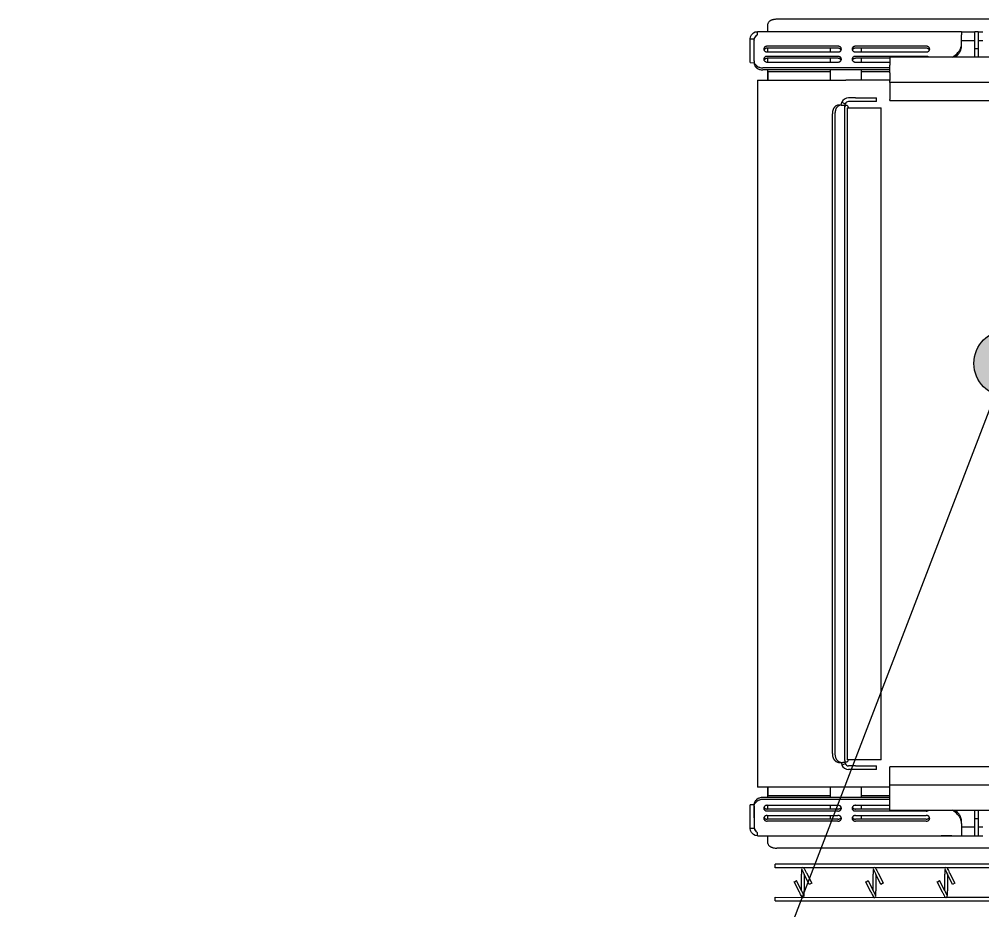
# Model space of a CAD drawing. Header units: millimetres. Extents: x -187347 to 135007, y -6415 to 292048.
# Drawn here: x -49011 to -47921, y 8615 to 9624 of the extents above; entities that cross this region are included whole.
import ezdxf

# ---------------------------------------------------------------- set-up
doc = ezdxf.new("R2010")
doc.units = ezdxf.units.MM
doc.header["$LTSCALE"] = 100
doc.layers.get('0').update_dxf_attribs({"lineweight": 18})
doc.layers.add('1', color=7, linetype='Continuous')
doc.layers.add('Layout Cabinplant', color=30, linetype='Continuous')

# ---------------------------------------------------------------- blocks, each defined once
blk = doc.blocks.new('CP_Giblet area_New')
at = {"layer": '1'}
h = blk.add_hatch(color=0, dxfattribs=at)
edge = h.paths.add_edge_path()
edge.add_arc((6717, -582.7), 37.5, 0, 360)
at = {"color": 0, "linetype": 'Continuous'}
for p, q in [((6979.5, 25.6), (5660.5, 25.6)), ((6979.5, 25.6), (6979.5, 21.6)), ((6785.1, 21.6), (6705.8, 21.7)), ((6784.8, 19.5), (6784.5, 18.6)), ((6784.5, 18.6), (6784.5, 17.4)), ((6784.5, 17.4), (6784.5, 16.7)), ((6784.5, 16.7), (6784.5, 15.1)), ((6784.5, 15.1), (6784.5, 14.4)), ((6784.5, -4.6), (6784.5, 14.4)), ((6785.7, 17.7), (6784.8, 19.5)), ((6787.1, 15), (6785.7, 17.7)), ((6786.8, 21.7), (6787.4, 20.6)), ((6866.1, 21.6), (6786.8, 21.7)), ((6787.5, 14.4), (6787.1, 15)), ((6787.4, 20.6), (6787.7, 20.1)), ((6787.5, 14.4), (6793.2, 2.8)), ((6787.5, 14.4), (6787.5, -4.6)), ((6787.7, 20.1), (6788, 19.5)), ((6788, 19.5), (6788.6, 18.4)), ((6788.6, 18.4), (6788.9, 17.7)), ((6788.9, 17.7), (6789.2, 17.2)), ((6789.2, 17.2), (6790, 15.7)), ((6790, 15.7), (6795.9, 4.2)), ((6865.8, 19.5), (6865.5, 18.6)), ((6865.5, 18.6), (6865.5, 17.4)), ((6865.5, 17.4), (6865.5, 16.7)), ((6865.5, 16.7), (6865.5, 15.1)), ((6865.5, 15.1), (6865.5, 14.4)), ((6865.6, -4.6), (6865.5, 14.4)), ((6866.7, 17.7), (6865.8, 19.5)), ((6868.1, 15), (6866.7, 17.7)), ((6868.4, 20.6), (6867.6, 21.7)), ((6947.1, 21.6), (6867.6, 21.7)), ((6868.5, 14.4), (6868.1, 15)), ((6868.7, 20.1), (6868.4, 20.6)), ((6874.2, 2.8), (6868.5, 14.4)), ((6868.5, 14.4), (6868.5, -4.6)), ((6869, 19.5), (6868.7, 20.1)), ((6869.6, 18.4), (6869, 19.5)), ((6869.9, 17.7), (6869.6, 18.4)), ((6870.4, 16.9), (6869.9, 17.7)), ((6871, 15.7), (6870.4, 16.9)), ((6871, 15.7), (6876.9, 4.2)), ((6946.8, 19.5), (6946.5, 18.6)), ((6946.5, 18.6), (6946.5, 17.4)), ((6946.5, 17.4), (6946.5, 16.7)), ((6946.5, 16.7), (6946.5, 15.1)), ((6946.5, 15.1), (6946.5, 14.4)), ((6946.6, -4.6), (6946.5, 14.4)), ((6947.7, 17.7), (6946.8, 19.5)), ((6949.1, 15), (6947.7, 17.7)), ((6948.6, 21.7), (6949.4, 20.6)), ((6979.5, 21.6), (6948.6, 21.7)), ((6949.5, 14.4), (6949.1, 15)), ((6949.4, 20.6), (6949.7, 20.1)), ((6949.5, 14.4), (6955.2, 2.8)), ((6949.5, 14.4), (6949.5, -4.6)), ((6949.7, 20.1), (6950, 19.5)), ((6950, 19.5), (6950.6, 18.4)), ((6950.6, 18.4), (6950.9, 17.7)), ((6950.9, 17.7), (6951.2, 17.2)), ((6951.2, 17.2), (6952, 15.7)), ((6952, 15.7), (6957.9, 4.2)), ((6776, 5.6), (6778.7, 7)), ((6781.9, -5.9), (6776, 5.6)), ((6778.7, 7), (6784.5, -4.6)), ((6794.8, 3.6), (6793.2, 2.8)), ((6795.9, 4.2), (6794.8, 3.6)), ((6857, 5.6), (6857.8, 6.1)), ((6862.9, -5.9), (6857, 5.6)), ((6857.8, 6.1), (6859.7, 7)), ((6859.7, 7), (6865.6, -4.6)), ((6875.8, 3.6), (6874.2, 2.8)), ((6876.9, 4.2), (6875.8, 3.6)), ((6938, 5.6), (6940.7, 7)), ((6943.9, -5.9), (6938, 5.6)), ((6940.7, 7), (6946.6, -4.6)), ((6956.8, 3.6), (6955.2, 2.8)), ((6957.9, 4.2), (6956.8, 3.6)), ((6782.3, -6.5), (6781.9, -5.9)), ((6783, -8), (6782.3, -6.5)), ((6783.3, -8.6), (6783, -8)), ((6783.9, -9.7), (6783.3, -8.6)), ((6784.2, -10.3), (6783.9, -9.7)), ((6784.5, -11), (6784.2, -10.3)), ((6785.3, -6.1), (6784.5, -4.6)), ((6785.5, -6.7), (6785.3, -6.1)), ((6786.4, -8.4), (6785.5, -6.7)), ((6787, -9.5), (6786.4, -8.4)), ((6787, -9.5), (6787.4, -8.8)), ((6787.4, -10.1), (6787, -9.5)), ((6787.5, -10.7), (6787, -9.5)), ((6787.4, -6.9), (6787.5, -4.6)), ((6787.4, -7.6), (6787.4, -6.9)), ((6787.4, -8.8), (6787.4, -7.6)), ((6863.3, -6.5), (6862.9, -5.9)), ((6864, -8), (6863.3, -6.5)), ((6864.3, -8.6), (6864, -8)), ((6864.9, -9.7), (6864.3, -8.6)), ((6865.2, -10.3), (6864.9, -9.7)), ((6865.5, -11), (6865.2, -10.3)), ((6866.3, -6.1), (6865.6, -4.6)), ((6866.5, -6.7), (6866.3, -6.1)), ((6867.4, -8.4), (6866.5, -6.7)), ((6868, -9.5), (6867.4, -8.4)), ((6868, -9.5), (6868.4, -8.8)), ((6868.4, -10.1), (6868, -9.5)), ((6868.5, -10.7), (6868, -9.5)), ((6868.4, -6.3), (6868.5, -4.6)), ((6868.4, -6.9), (6868.4, -6.3)), ((6868.4, -7.6), (6868.4, -6.9)), ((6868.4, -8.8), (6868.4, -7.6)), ((6944.3, -6.5), (6943.9, -5.9)), ((6945, -8), (6944.3, -6.5)), ((6945.3, -8.6), (6945, -8)), ((6945.9, -9.7), (6945.3, -8.6)), ((6946.2, -10.3), (6945.9, -9.7)), ((6946.5, -11), (6946.2, -10.3)), ((6947.3, -6.1), (6946.6, -4.6)), ((6947.5, -6.7), (6947.3, -6.1)), ((6948.4, -8.4), (6947.5, -6.7)), ((6949, -9.5), (6948.4, -8.4)), ((6949, -9.5), (6949.4, -8.8)), ((6949.4, -10.1), (6949, -9.5)), ((6949.5, -10.7), (6949, -9.5)), ((6949.4, -6.3), (6949.5, -4.6)), ((6949.4, -6.9), (6949.4, -6.3)), ((6949.4, -7.6), (6949.4, -6.9)), ((6949.4, -8.8), (6949.4, -7.6)), ((5660.5, -15.8), (6979.5, -15.8)), ((6705.9, -11.8), (6785.1, -11.8)), ((6786.9, -11.8), (6866.1, -11.8)), ((6867.9, -11.8), (6947.1, -11.8)), ((6948.9, -11.8), (6979.5, -11.8)), ((6979.5, -11.8), (6979.5, -13)), ((6979.5, -13), (6979.5, -15.8)), ((5900.6, -34.1), (6977.5, -34.1)), ((6987.5, -39.1), (6987.5, -42)), ((6987.5, -42), (6987.5, -48.1)), ((6749.5, -48.1), (6744.5, -48.1)), ((6753.5, -48.1), (6749.5, -48.1)), ((6749.5, -63.3), (6749.5, -48.1)), ((6753.5, -48.1), (6749.5, -48.1)), ((6753.5, -48.1), (6753.5, -63.3)), ((6768.5, -48.1), (6753.5, -48.1)), ((6768.5, -51.5), (6768.5, -48.1)), ((6999.5, -48.1), (6768.5, -48.1)), ((6779.5, -48.1), (6768.5, -48.1)), ((6768.5, -61.8), (6768.5, -51.5)), ((6779.5, -48.1), (6780.6, -48.1)), ((6780.6, -48.1), (6784.5, -48.1)), ((6784.5, -48.1), (6791.4, -48.1)), ((6999.5, -48.1), (7001.8, -48.4)), ((6999.5, -48.1), (6999.5, -51.5)), ((7003.1, -56.3), (7000.9, -52.6)), ((7001.8, -48.4), (7003.9, -49.4)), ((7003.9, -49.4), (7006.1, -51.7)), ((7006.1, -51.7), (7007.1, -53.8)), ((7007.1, -53.8), (7007.5, -56.1)), ((6749.5, -58.1), (6744.5, -58.1)), ((6749.5, -67), (6749.5, -63.3)), ((6768.5, -58.1), (6753.5, -58.1)), ((6753.5, -63.3), (6753.5, -67)), ((6768.5, -61.8), (6768.5, -64.1)), ((6808.5, -64.5), (6888.4, -64.5)), ((6908.4, -64.5), (6988.3, -64.5)), ((7003.1, -56.3), (7007.5, -56.1)), ((7003.5, -80), (7003.1, -56.3)), ((7003.3, -80.9), (7003.3, -57.9)), ((7007.5, -56.1), (7007.5, -80)), ((6749.5, -67), (6753.5, -67)), ((6749.5, -75.4), (6749.5, -67)), ((6749.5, -76.8), (6749.5, -75.4)), ((6753.5, -67), (6753.5, -75.4)), ((6753.5, -75.4), (6753.5, -76.8)), ((6774.3, -73.4), (6778.5, -76.8)), ((6775.7, -76.8), (6774.3, -75.7)), ((6808.5, -66.8), (6888.4, -66.8)), ((6888.4, -71), (6808.5, -71)), ((6808.5, -76), (6888.4, -76)), ((6882, -71), (6882, -66.8)), ((6908.4, -66.8), (6988.3, -66.8)), ((6988.3, -71), (6908.4, -71)), ((6908.4, -76), (6988.3, -76)), ((6917, -71), (6917, -66.8)), ((6987.5, -66.8), (6987.5, -71)), ((6849.5, -76.8), (4431.5, -76.8)), ((6849.5, -76.8), (6849.5, -86)), ((6849.5, -78.2), (6888.4, -78.2)), ((6888.4, -82.5), (6849.5, -82.5)), ((6849.5, -86), (6849.5, -94.5)), ((6882, -82.5), (6882, -78.2)), ((6908.4, -78.2), (6988.3, -78.2)), ((6988.3, -82.5), (6908.4, -82.5)), ((6917, -82.5), (6917, -78.2)), ((6987.5, -78.2), (6987.5, -82.5)), ((7003.5, -83.1), (7003.3, -80.9)), ((7003.5, -83.1), (7003.5, -80)), ((7003.5, -83.1), (7007.5, -83.1)), ((7007.5, -80), (7007.5, -83.1)), ((6849.5, -89.1), (6993.3, -89.1)), ((6849.5, -91.4), (6993.3, -91.4)), ((6849.5, -93.1), (6882, -93.1)), ((6849.5, -94.5), (6849.5, -103.3)), ((6882, -103.1), (6882, -91.4)), ((6917, -103.1), (6917, -91.4)), ((6917, -93.1), (6987.5, -93.1)), ((6987.5, -91.1), (6987.7, -92)), ((6987.5, -91.1), (6987.5, -93.1)), ((6987.7, -92), (6987.5, -93.1)), ((6987.5, -93.1), (6987.7, -94.4)), ((6987.5, -95.6), (6987.7, -94.4)), ((6987.7, -94.4), (6987.5, -96.9)), ((6987.5, -96.9), (6987.5, -95.6)), ((6987.5, -96.9), (6987.5, -103.1)), ((6987.5, -103.1), (6987.5, -96.9)), ((4976.5, -105.1), (6849.5, -105.1)), ((6849.5, -103.1), (6899.5, -103.1)), ((6849.5, -103.3), (6849.5, -105.1)), ((6849.5, -105.1), (6849.5, -105.6)), ((6849.5, -105.6), (6849.5, -125)), ((6899.5, -103.1), (6999.5, -103.1)), ((6999.5, -903.1), (6999.5, -103.1)), ((4976.5, -126.1), (6849.5, -126.1)), ((6849.5, -125), (6849.5, -126.1)), ((6864.5, -123.1), (6864.5, -127.1)), ((6864.5, -123.1), (6867.4, -123.1)), ((6867.4, -127.1), (6864.5, -127.1)), ((6867.4, -123.1), (6881.5, -123.1)), ((6881.5, -127.1), (6867.4, -127.1)), ((6881.5, -123.1), (6888.6, -123.1)), ((6888.6, -127.1), (6881.5, -127.1)), ((6888.6, -123.1), (6896.5, -123.1)), ((6888.6, -127.1), (6896.5, -127.1)), ((6900.1, -129.6), (6903.9, -127.9)), ((6900.3, -130.3), (6900.1, -129.6)), ((6900.4, -131.1), (6900.3, -130.3)), ((6904.4, -129.5), (6903.9, -127.9)), ((6904.7, -131.1), (6904.4, -129.5)), ((6859.5, -134.1), (6859.5, -872.1)), ((6859.5, -134.1), (6878.5, -134.1)), ((6878.5, -134.1), (6897.5, -134.1)), ((6897.5, -134.1), (6897.5, -872.1)), ((6900.4, -131.1), (6899.2, -131.5)), ((6900.4, -131.1), (6901, -131.1)), ((6900.5, -133.2), (6900.4, -131.1)), ((6900.5, -133.2), (6900.4, -873)), ((6900.5, -132.2), (6901, -131.1)), ((6900.5, -133.2), (6900.5, -132.2)), ((6901, -131.1), (6902.8, -131.1)), ((6904.7, -131.1), (6902.8, -131.1)), ((6907.5, -131.1), (6904.7, -131.1)), ((6911.8, -865.1), (6911.8, -141.1)), ((6914.6, -141.1), (6914.6, -865.1)), ((6897.5, -872.1), (6859.5, -872.1)), ((6849.5, -880.1), (4976.5, -880.1)), ((6849.5, -880.1), (6849.5, -881.2)), ((6849.5, -900.6), (6849.5, -881.2)), ((6864.5, -879.1), (6864.5, -883.1)), ((6864.5, -879.1), (6867.4, -879.1)), ((6867.4, -883.1), (6864.5, -883.1)), ((6867.4, -879.1), (6881.5, -879.1)), ((6881.5, -883.1), (6867.4, -883.1)), ((6881.5, -879.1), (6888.6, -879.1)), ((6888.6, -883.1), (6881.5, -883.1)), ((6888.6, -879.1), (6896.5, -879.1)), ((6888.6, -883.1), (6896.5, -883.1)), ((6900.5, -875.1), (6899.2, -874.7)), ((6900.3, -875.9), (6900.1, -876.6)), ((6903.9, -878.2), (6900.1, -876.6)), ((6900.5, -875.1), (6900.3, -875.9)), ((6900.5, -875.1), (6900.4, -873)), ((6900.4, -873), (6900.5, -874)), ((6900.5, -874), (6901, -875.1)), ((6902.8, -875.1), (6901, -875.1)), ((6904.5, -875.1), (6902.8, -875.1)), ((6904.4, -876.7), (6903.9, -878.2)), ((6904.5, -875.1), (6904.4, -876.7)), ((6904.5, -875.1), (6907.5, -875.1)), ((6849.5, -901.1), (4976.5, -901.1)), ((6849.5, -900.6), (6849.5, -901.1)), ((6849.5, -901.1), (6849.5, -902.9)), ((6849.5, -911.7), (6849.5, -902.9)), ((6849.5, -903.1), (6899.5, -903.1)), ((6882, -914.8), (6882, -903.1)), ((6999.5, -903.1), (6899.5, -903.1)), ((6917, -914.8), (6917, -903.1)), ((6987.5, -903.1), (6987.5, -909.3)), ((6987.5, -909.3), (6987.5, -903.1)), ((6849.5, -911.7), (6849.5, -920.2)), ((6882, -913.1), (6849.5, -913.1)), ((6849.5, -914.8), (6993.3, -914.8)), ((6987.5, -913.1), (6917, -913.1)), ((6987.5, -909.3), (6987.5, -911.4)), ((6987.5, -910.8), (6987.5, -909.3)), ((6987.5, -911.4), (6987.5, -910.8)), ((6987.5, -911.4), (6987.5, -911.9)), ((6987.5, -911.9), (6987.5, -911.4)), ((6987.5, -911.9), (6987.5, -913.1)), ((6987.5, -913.1), (6987.7, -914.2)), ((6987.5, -913.1), (6987.5, -915.2)), ((6987.7, -914.2), (6987.5, -915.2)), ((6849.5, -917.1), (6993.3, -917.1)), ((6849.5, -929.4), (6849.5, -920.2)), ((6888.4, -923.7), (6849.5, -923.7)), ((6882, -928), (6882, -923.7)), ((6988.3, -923.7), (6908.4, -923.7)), ((6917, -928), (6917, -923.7)), ((6987.5, -923.7), (6987.5, -928)), ((7007.5, -923.1), (7003.3, -923)), ((7003.5, -926.2), (7003.3, -923)), ((7003.3, -925.3), (7003.3, -923)), ((7003.3, -925.3), (7003.3, -948.3)), ((7003.5, -950.1), (7003.5, -926.2)), ((7007.5, -923.1), (7007.5, -926.2)), ((7007.5, -926.2), (7007.5, -950.1)), ((4431.5, -929.4), (6849.5, -929.4)), ((6749.5, -930.8), (6749.5, -929.4)), ((6749.5, -939.2), (6749.5, -930.8)), ((6753.5, -929.4), (6753.5, -930.8)), ((6753.5, -930.8), (6753.5, -939.2)), ((6778.5, -929.4), (6774.3, -932.8)), ((6774.3, -930.5), (6775.7, -929.4)), ((6808.5, -930.2), (6888.4, -930.2)), ((6888.4, -935.2), (6808.5, -935.2)), ((6849.5, -928), (6888.4, -928)), ((6882, -939.4), (6882, -935.2)), ((6908.4, -928), (6988.3, -928)), ((6908.4, -930.2), (6988.3, -930.2)), ((6988.3, -935.2), (6908.4, -935.2)), ((6917, -939.4), (6917, -935.2)), ((6987.5, -935.2), (6987.5, -939.4)), ((6749.5, -948.1), (6744.5, -948.1)), ((6749.5, -942.9), (6749.5, -939.2)), ((6753.5, -939.2), (6749.5, -939.2)), ((6749.5, -958.1), (6749.5, -942.9)), ((6753.5, -939.2), (6753.5, -942.9)), ((6753.5, -942.9), (6753.5, -958.1)), ((6768.5, -948.1), (6753.5, -948.1)), ((6768.5, -942.1), (6768.5, -944.4)), ((6768.5, -944.4), (6768.5, -954.7)), ((6808.5, -939.4), (6888.4, -939.4)), ((6808.5, -941.7), (6888.4, -941.7)), ((6908.4, -939.4), (6988.3, -939.4)), ((6908.4, -941.7), (6988.3, -941.7)), ((6749.5, -958.1), (6744.5, -958.1)), ((6749.5, -958.1), (6753.5, -958.1)), ((6768.5, -958.1), (6753.5, -958.1)), ((6768.5, -958.1), (6768.5, -954.7)), ((6768.5, -958.1), (6999.5, -958.1)), ((6987.5, -958.1), (6987.5, -964.2)), ((6999.5, -954.7), (6999.5, -958.1)), ((7001.8, -957.8), (6999.5, -958.1)), ((7001, -953.8), (7000.5, -953.9)), ((7000.5, -953.9), (7001, -953.8)), ((7001, -953.8), (7003.5, -950.1)), ((7003.9, -956.8), (7001.8, -957.8)), ((7007.5, -950.1), (7003.5, -950.1)), ((7006.1, -954.5), (7003.9, -956.8)), ((7007.1, -952.4), (7006.1, -954.5)), ((7007.5, -950.1), (7007.1, -952.4)), ((6987.5, -964.2), (6987.5, -967.2)), ((5900.6, -972.2), (6977.5, -972.2))]:
    blk.add_line(p, q, dxfattribs=at)
for centre, radius, start, end in [((6786, 20.4), 1.5, 57.0027, 216.9988), ((6867, 20.4), 1.5, 62.9952, 216.9991), ((6948, 20.4), 1.5, 62.9995, 216.999), ((6786, -10.6), 1.5, 196.9999, 356.9976), ((6867, -10.6), 1.5, 196.9999, 356.9976), ((6948, -10.6), 1.5, 196.9999, 356.9976), ((6896.5, -131.1), 8.04, 23.4791, 90.4323), ((6896.4, -131.1), 3.96, 22.1694, 89.1293), ((6896.4, -875.1), 3.96, 270.8707, 337.8306), ((6896.5, -875.1), 8.04, 269.5735, 337.3113)]:
    blk.add_arc(centre, radius, start, end, dxfattribs=at)
for points in [[(6987.5, -39.1), (6987.2, -38), (6986.7, -37.1), (6986.3, -36.7), (6985.8, -36.3), (6985.2, -35.9), (6984.5, -35.5), (6983.8, -35.2), (6983, -34.9), (6982.2, -34.6), (6981.3, -34.4), (6979.4, -34.1), (6977.5, -34.1)], [(7003.3, -57.9), (7003.1, -56.7), (7002.8, -55.5), (7002.6, -54.9), (7002.3, -54.4), (7001.9, -53.8), (7001.5, -53.3), (7000.5, -52.3), (6999.5, -51.5)], [(6768.5, -61.8), (6768.6, -63.9), (6769.1, -66), (6769.5, -67.1), (6770, -68.1), (6770.5, -69), (6771.1, -70), (6772.6, -71.8), (6774.3, -73.4)], [(6768.5, -64.1), (6768.6, -66.2), (6769.1, -68.3), (6769.5, -69.4), (6770, -70.4), (6770.5, -71.3), (6771.1, -72.3), (6772.6, -74.1), (6774.3, -75.7)], [(6808.5, -64.5), (6807.6, -64.6), (6806.7, -64.8), (6806.4, -64.9), (6806.2, -65.1), (6805.9, -65.3), (6805.6, -65.6), (6805.3, -65.8), (6805, -66.1), (6804.8, -66.5), (6804.7, -66.8), (6804.6, -67.2), (6804.5, -67.5), (6804.5, -67.8), (6804.6, -68.2), (6804.7, -68.6), (6804.9, -69.1), (6805.1, -69.5), (6805.3, -69.8), (6805.5, -70), (6805.8, -70.2), (6806.1, -70.4), (6806.5, -70.6), (6807.4, -70.9), (6808.5, -71)], [(6888.4, -71), (6889.2, -71), (6890.1, -70.7), (6890.4, -70.6), (6890.6, -70.5), (6891, -70.2), (6891.2, -70), (6891.6, -69.6), (6891.9, -69.1), (6892.1, -68.8), (6892.2, -68.4), (6892.3, -68.2), (6892.4, -68), (6892.3, -67.6), (6892.3, -67.3), (6892.2, -66.9), (6892.1, -66.6), (6891.9, -66.2), (6891.6, -65.9), (6891.4, -65.6), (6891.1, -65.4), (6890.7, -65.1), (6890.3, -65), (6889.4, -64.6), (6888.4, -64.5)], [(6908.4, -64.5), (6907.5, -64.6), (6906.6, -64.8), (6906.3, -64.9), (6906.1, -65.1), (6905.8, -65.3), (6905.5, -65.6), (6905.2, -65.8), (6904.9, -66.1), (6904.7, -66.5), (6904.6, -66.8), (6904.5, -67.2), (6904.4, -67.5), (6904.4, -67.8), (6904.5, -68.2), (6904.6, -68.6), (6904.8, -69.1), (6905, -69.5), (6905.2, -69.8), (6905.4, -70), (6905.7, -70.2), (6906, -70.4), (6906.4, -70.6), (6907.3, -70.9), (6908.4, -71)], [(6988.3, -71), (6989.1, -71), (6990, -70.7), (6990.3, -70.6), (6990.5, -70.5), (6990.9, -70.2), (6991.1, -70), (6991.5, -69.6), (6991.8, -69.1), (6992, -68.8), (6992.1, -68.4), (6992.2, -68.2), (6992.3, -68), (6992.2, -67.6), (6992.2, -67.3), (6992.1, -66.9), (6992, -66.6), (6991.8, -66.2), (6991.5, -65.9), (6991.3, -65.6), (6991, -65.4), (6990.6, -65.1), (6990.2, -65), (6989.3, -64.6), (6988.3, -64.5)], [(6808.5, -66.8), (6807.7, -66.8), (6806.9, -67), (6806.7, -67.1), (6806.4, -67.2), (6806.1, -67.4), (6805.8, -67.6), (6805.2, -68.1), (6804.8, -68.8)], [(6808.5, -76), (6807.7, -76), (6806.9, -76.2), (6806.2, -76.5), (6805.6, -76.9)], [(6892.1, -68.8), (6891.6, -68.2), (6891.2, -67.7), (6891, -67.6), (6890.8, -67.4), (6890.4, -67.3), (6890.1, -67.1), (6889.2, -66.9), (6888.4, -66.8)], [(6888.4, -82.5), (6889.2, -82.4), (6890.1, -82.2), (6890.4, -82.1), (6890.6, -81.9), (6891, -81.7), (6891.2, -81.4), (6891.6, -81), (6891.9, -80.6), (6892.1, -80.2), (6892.2, -79.9), (6892.3, -79.7), (6892.4, -79.4), (6892.3, -79.1), (6892.3, -78.7), (6892.2, -78.4), (6892.1, -78), (6891.9, -77.7), (6891.6, -77.4), (6891.4, -77.1), (6891.1, -76.8), (6890.7, -76.6), (6890.3, -76.4), (6889.4, -76.1), (6888.4, -76)], [(6908.4, -76), (6907.5, -76), (6906.6, -76.3), (6906.3, -76.4), (6906.1, -76.5), (6905.8, -76.8), (6905.5, -77), (6905.2, -77.3), (6904.9, -77.6), (6904.7, -77.9), (6904.6, -78.3), (6904.5, -78.6), (6904.4, -79), (6904.4, -79.3), (6904.5, -79.6), (6904.6, -80.1), (6904.8, -80.5), (6905, -80.9), (6905.2, -81.3), (6905.4, -81.5), (6905.7, -81.7), (6906, -81.9), (6906.4, -82), (6907.3, -82.4), (6908.4, -82.5)], [(6908.4, -66.8), (6907.6, -66.8), (6906.8, -67), (6906.6, -67.1), (6906.3, -67.2), (6906, -67.4), (6905.7, -67.6), (6905.1, -68.1), (6904.7, -68.8)], [(6992, -68.8), (6991.5, -68.2), (6991.1, -67.7), (6990.9, -67.6), (6990.7, -67.4), (6990.3, -67.3), (6990, -67.1), (6989.1, -66.9), (6988.3, -66.8)], [(6988.3, -82.5), (6989.1, -82.4), (6990, -82.2), (6990.3, -82.1), (6990.5, -81.9), (6990.9, -81.7), (6991.1, -81.4), (6991.4, -81.2), (6991.7, -80.9), (6991.9, -80.5), (6992, -80.2), (6992.2, -79.8), (6992.2, -79.5), (6992.2, -79.1), (6992.2, -78.7), (6992.1, -78.4), (6992, -78), (6991.8, -77.7), (6991.5, -77.4), (6991.3, -77.1), (6991, -76.8), (6990.6, -76.6), (6990.2, -76.4), (6989.3, -76.1), (6988.3, -76)], [(6892.1, -80.3), (6891.6, -79.7), (6891.2, -79.2), (6891, -79), (6890.8, -78.9), (6890.4, -78.7), (6890.1, -78.6), (6889.2, -78.3), (6888.4, -78.2)], [(6908.4, -78.2), (6907.6, -78.3), (6906.8, -78.5), (6906.6, -78.6), (6906.3, -78.7), (6906, -78.9), (6905.7, -79.1), (6905.1, -79.6), (6904.7, -80.3)], [(6992, -80.3), (6991.5, -79.7), (6991.1, -79.2), (6990.9, -79), (6990.7, -78.9), (6990.3, -78.7), (6990, -78.6), (6989.1, -78.3), (6988.3, -78.2)], [(6993.3, -89.1), (6995.2, -88.9), (6997.1, -88.4), (6998, -88.1), (6998.8, -87.7), (6999.6, -87.2), (7000.3, -86.7), (7001, -86.1), (7001.6, -85.4), (7002.2, -84.8), (7002.7, -84), (7003.3, -82.5), (7003.3, -80.9)], [(6993.3, -91.4), (6995.2, -91.2), (6997.1, -90.7), (6998, -90.4), (6998.8, -90), (6999.6, -89.5), (7000.3, -89), (7001, -88.4), (7001.6, -87.7), (7002.1, -87), (7002.5, -86.3), (7003.1, -84.7), (7003.5, -83.1)], [(6899.2, -131.5), (6898.4, -131.6), (6897.6, -132.1), (6896.9, -132.9), (6896.3, -133.8)], [(6911.8, -141.1), (6911.6, -139.2), (6911.2, -137.3), (6910.9, -136.4), (6910.6, -135.5), (6910.2, -134.8), (6909.7, -134), (6909.2, -133.4), (6908.6, -132.8), (6908, -132.3), (6907.4, -131.9), (6906.1, -131.3), (6904.7, -131.1)], [(6914.6, -141.1), (6914.5, -139.2), (6914.1, -137.3), (6913.8, -136.4), (6913.4, -135.5), (6913, -134.8), (6912.5, -134), (6912, -133.4), (6911.5, -132.8), (6910.9, -132.3), (6910.2, -131.9), (6908.9, -131.3), (6907.5, -131.1)], [(6904.5, -875.1), (6906, -874.9), (6907.4, -874.3), (6908, -873.9), (6908.6, -873.4), (6909.2, -872.8), (6909.7, -872.2), (6910.2, -871.4), (6910.6, -870.7), (6910.9, -869.8), (6911.2, -868.9), (6911.6, -867), (6911.8, -865.1)], [(6907.5, -875.1), (6908.9, -874.9), (6910.2, -874.3), (6910.9, -873.9), (6911.5, -873.4), (6912, -872.8), (6912.5, -872.2), (6913, -871.4), (6913.4, -870.7), (6913.8, -869.8), (6914.1, -868.9), (6914.5, -867), (6914.6, -865.1)], [(6896.3, -872.4), (6896.9, -873.3), (6897.6, -874.1), (6898.4, -874.6), (6899.2, -874.7)], [(7003.3, -923), (7003.1, -921.4), (7002.5, -919.9), (7002.1, -919.2), (7001.6, -918.5), (7001, -917.8), (7000.3, -917.2), (6999.6, -916.7), (6998.8, -916.2), (6998, -915.8), (6997.1, -915.5), (6995.2, -915), (6993.3, -914.8)], [(6888.4, -930.2), (6889.2, -930.2), (6890.1, -929.9), (6890.4, -929.8), (6890.6, -929.7), (6891, -929.4), (6891.2, -929.2), (6891.5, -928.9), (6891.8, -928.6), (6892, -928.3), (6892.1, -927.9), (6892.3, -927.6), (6892.3, -927.2), (6892.3, -926.9), (6892.3, -926.5), (6892.2, -926.1), (6892.1, -925.8), (6891.9, -925.5), (6891.6, -925.2), (6891.4, -924.8), (6891.1, -924.6), (6890.7, -924.4), (6890.3, -924.2), (6889.4, -923.8), (6888.4, -923.7)], [(6888.4, -928), (6889.1, -927.9), (6889.9, -927.7), (6890.1, -927.6), (6890.4, -927.5), (6890.7, -927.3), (6891, -927.1), (6891.6, -926.5), (6892.1, -925.8)], [(6908.4, -923.7), (6907.5, -923.8), (6906.6, -924), (6906.3, -924.1), (6906.1, -924.3), (6905.8, -924.5), (6905.5, -924.8), (6905.1, -925.2), (6904.8, -925.6), (6904.6, -926), (6904.5, -926.3), (6904.4, -926.5), (6904.4, -926.8), (6904.4, -927.1), (6904.5, -927.5), (6904.5, -927.8), (6904.6, -928.2), (6904.8, -928.5), (6905.1, -928.8), (6905.4, -929.1), (6905.6, -929.4), (6906, -929.6), (6906.4, -929.8), (6907.3, -930.1), (6908.4, -930.2)], [(6904.7, -925.9), (6905.1, -926.5), (6905.5, -927), (6905.7, -927.2), (6905.9, -927.3), (6906.3, -927.5), (6906.6, -927.6), (6907.5, -927.9), (6908.4, -928)], [(6988.3, -930.2), (6989.1, -930.2), (6990, -929.9), (6990.3, -929.8), (6990.5, -929.7), (6990.9, -929.4), (6991.1, -929.2), (6991.4, -928.9), (6991.7, -928.6), (6991.9, -928.3), (6992, -927.9), (6992.2, -927.6), (6992.2, -927.2), (6992.2, -926.9), (6992.2, -926.5), (6992.1, -926.1), (6992, -925.8), (6991.8, -925.5), (6991.5, -925.2), (6991.3, -924.8), (6991, -924.6), (6990.6, -924.4), (6990.2, -924.2), (6989.3, -923.8), (6988.3, -923.7)], [(6988.3, -928), (6989, -927.9), (6989.8, -927.7), (6990, -927.6), (6990.3, -927.5), (6990.6, -927.3), (6990.9, -927.1), (6991.5, -926.5), (6992, -925.8)], [(7003.3, -925.3), (7003.2, -923.7), (7002.6, -922.1), (7002.1, -921.4), (7001.6, -920.8), (7001, -920.1), (7000.3, -919.5), (6999.6, -919), (6998.8, -918.5), (6998, -918.1), (6997.1, -917.8), (6995.2, -917.3), (6993.3, -917.1)], [(6774.3, -930.5), (6772.6, -932.1), (6771.1, -933.9), (6770.5, -934.9), (6770, -935.8), (6769.5, -936.8), (6769.1, -937.9), (6768.6, -940), (6768.5, -942.1)], [(6774.3, -932.8), (6772.6, -934.4), (6771.1, -936.2), (6770.5, -937.2), (6770, -938.1), (6769.5, -939.1), (6769.1, -940.2), (6768.6, -942.3), (6768.5, -944.4)], [(6808.5, -935.2), (6807.6, -935.2), (6806.7, -935.5), (6806.4, -935.6), (6806.2, -935.7), (6805.9, -936), (6805.6, -936.2), (6805.3, -936.5), (6805, -936.8), (6804.8, -937.1), (6804.7, -937.5), (6804.6, -937.8), (6804.5, -938.2), (6804.5, -938.6), (6804.6, -938.9), (6804.6, -939.3), (6804.7, -939.6), (6804.9, -940), (6805.2, -940.3), (6805.5, -940.6), (6805.7, -940.8), (6806.1, -941.1), (6806.5, -941.2), (6807.4, -941.6), (6808.5, -941.7)], [(6804.8, -937.4), (6805.2, -938), (6805.6, -938.5), (6805.8, -938.6), (6806, -938.8), (6806.4, -938.9), (6806.7, -939.1), (6807.6, -939.3), (6808.5, -939.4)], [(6805.6, -929.3), (6806.3, -929.7), (6806.9, -930), (6807.7, -930.2), (6808.5, -930.2)], [(6888.4, -941.7), (6889.2, -941.6), (6890.1, -941.4), (6890.4, -941.3), (6890.6, -941.1), (6891, -940.9), (6891.2, -940.6), (6891.5, -940.4), (6891.8, -940.1), (6892, -939.8), (6892.1, -939.4), (6892.3, -939), (6892.3, -938.7), (6892.3, -938.3), (6892.3, -938), (6892.2, -937.6), (6892.1, -937.2), (6891.9, -936.9), (6891.6, -936.6), (6891.4, -936.3), (6891.1, -936), (6890.7, -935.8), (6890.3, -935.6), (6889.4, -935.3), (6888.4, -935.2)], [(6888.4, -939.4), (6889.1, -939.4), (6889.9, -939.2), (6890.1, -939.1), (6890.4, -939), (6890.7, -938.8), (6891, -938.6), (6891.6, -938), (6892.1, -937.2)], [(6908.4, -935.2), (6907.5, -935.2), (6906.6, -935.5), (6906.3, -935.6), (6906.1, -935.7), (6905.8, -936), (6905.5, -936.2), (6905.2, -936.5), (6904.9, -936.8), (6904.7, -937.1), (6904.6, -937.5), (6904.5, -937.8), (6904.4, -938.2), (6904.4, -938.6), (6904.5, -938.9), (6904.5, -939.3), (6904.6, -939.6), (6904.8, -940), (6905.1, -940.3), (6905.4, -940.6), (6905.6, -940.8), (6906, -941.1), (6906.4, -941.2), (6907.3, -941.6), (6908.4, -941.7)], [(6904.7, -937.4), (6905.1, -938), (6905.5, -938.5), (6905.7, -938.6), (6905.9, -938.8), (6906.3, -938.9), (6906.6, -939.1), (6907.5, -939.3), (6908.4, -939.4)], [(6988.3, -941.7), (6989.1, -941.6), (6990, -941.4), (6990.3, -941.3), (6990.5, -941.1), (6990.9, -940.9), (6991.1, -940.6), (6991.4, -940.4), (6991.7, -940.1), (6991.9, -939.8), (6992, -939.4), (6992.2, -939), (6992.2, -938.7), (6992.2, -938.3), (6992.2, -938), (6992.1, -937.6), (6992, -937.2), (6991.8, -936.9), (6991.5, -936.6), (6991.3, -936.3), (6991, -936), (6990.6, -935.8), (6990.2, -935.6), (6989.3, -935.3), (6988.3, -935.2)], [(6988.3, -939.4), (6989, -939.4), (6989.8, -939.2), (6990, -939.1), (6990.3, -939), (6990.6, -938.8), (6990.9, -938.6), (6991.5, -938), (6992, -937.2)], [(6999.5, -954.7), (7000.6, -953.9), (7001.5, -953), (7001.9, -952.4), (7002.3, -951.9), (7002.7, -951.3), (7003, -950.8), (7003.3, -949.5), (7003.3, -948.3)], [(6977.5, -972.2), (6979.4, -972.1), (6981.3, -971.8), (6982.2, -971.6), (6983, -971.3), (6983.8, -971), (6984.5, -970.7), (6985.2, -970.3), (6985.8, -969.9), (6986.3, -969.5), (6986.7, -969.1), (6987.2, -968.2), (6987.5, -967.2)]]:
    blk.add_spline(points, degree=3, dxfattribs=at)
at = {"layer": '1', "color": 0, "linetype": 'Continuous'}
blk.add_line((6717, -582.7), (7834.8, 2328.8), dxfattribs=at)
at = {"layer": '1', "color": 0}
blk.add_circle((6717, -582.7), 37.5, dxfattribs=at)

msp = doc.modelspace()

# ---------------------------------------------------------------- block references
at = {"layer": 'Layout Cabinplant', "rotation": 180}
msp.add_blockref('CP_Giblet area_New', (-41176.6, 8652.2, 0), dxfattribs=at)

doc.saveas('drawing.dxf')
